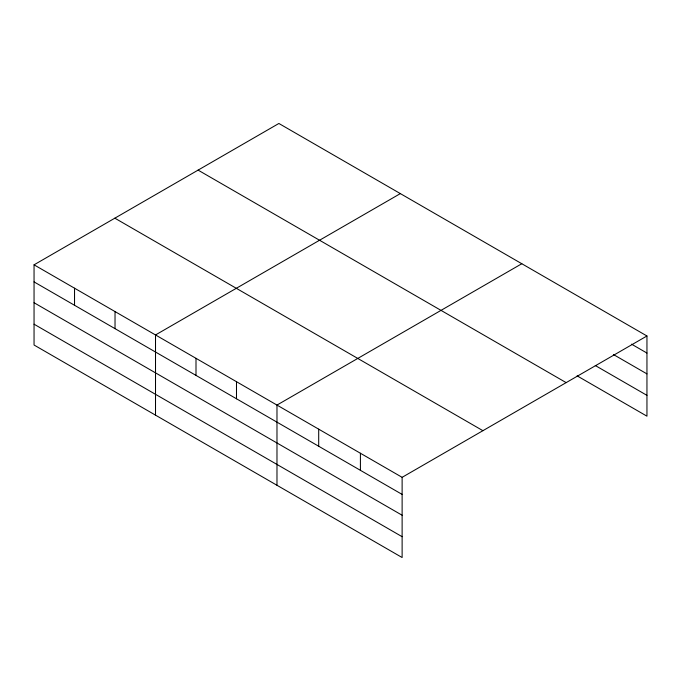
<?xml version="1.0" encoding="UTF-8"?>
<svg xmlns="http://www.w3.org/2000/svg" width="681" height="681" viewBox="0 0 681 681"><rect width="100%" height="100%" fill="white"/><g stroke="black" fill="none" stroke-linecap="round" stroke-linejoin="round"><path stroke-width="1.02" d="M402.122 515.236L402.122 477.33L34.05 264.824L34.05 345.02L402.122 557.526L402.122 515.236L34.05 302.73M577.122 375.861L646.95 416.176L646.95 335.98L278.878 123.474L34.05 264.824M400.343 193.6L155.515 334.95L155.515 415.146M521.808 263.726L276.98 405.076L276.98 485.272M402.122 477.33L646.95 335.98M631.534 344.16L646.95 353.056M613.394 354.512L646.95 373.886M595.262 365.51L646.95 395.346M198.086 170.114L566.158 382.628M114.842 218.175L482.914 430.681M34.05 281.9L402.122 494.406M34.05 324.19L402.122 536.696M360.411 453.24L360.411 470.324M318.699 429.158L318.699 446.234M236.494 381.7L236.494 398.777M196 358.325L196 375.401M115.029 311.575L115.029 328.651M74.535 288.199L74.535 305.275"/></g></svg>
